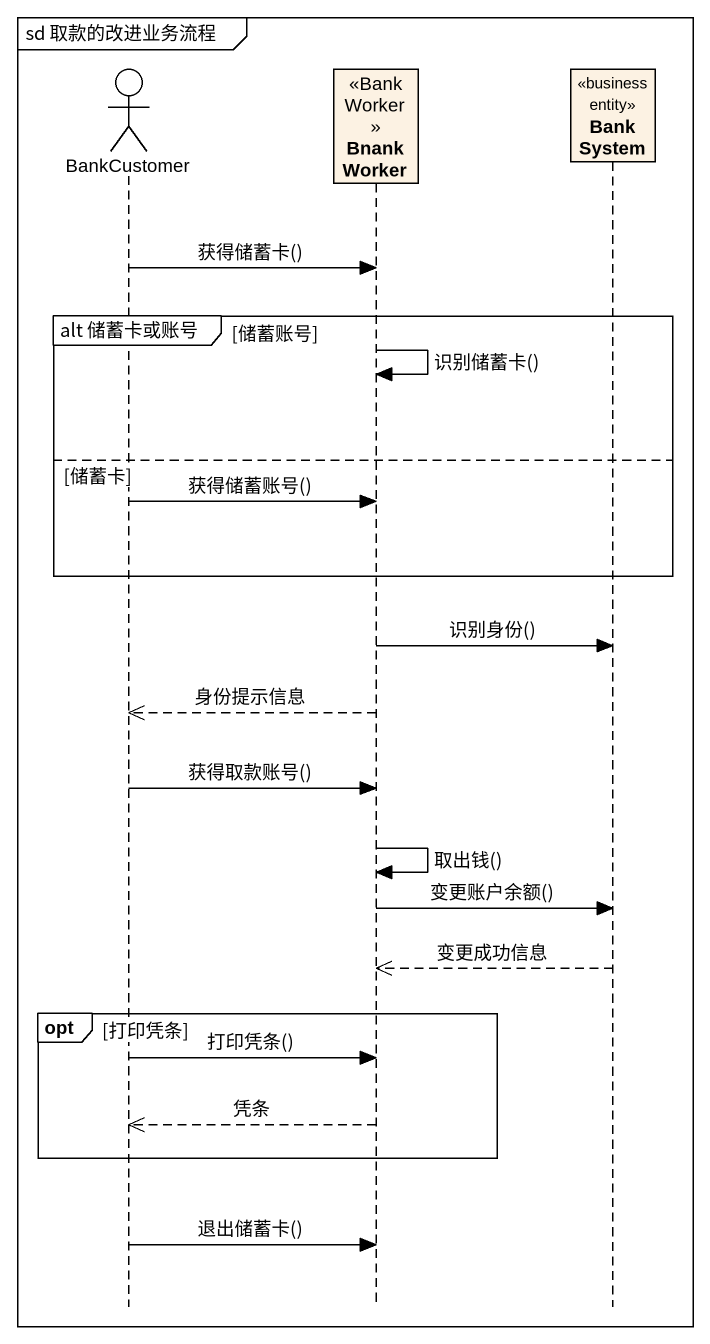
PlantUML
@startuml
mainframe sd 取款的改进业务流程
hide footbox
actor BankCustomer
participant BnankWorker <<BankWorker>>
participant BankSystem <<business entity>>

BankCustomer -> BnankWorker : 获得储蓄卡()
group alt 储蓄卡或账号 [储蓄账号]
  BnankWorker -> BnankWorker : 识别储蓄卡()
else 储蓄卡
  BankCustomer -> BnankWorker : 获得储蓄账号()
end
BnankWorker -> BankSystem : 识别身份()
BnankWorker -->> BankCustomer : 身份提示信息
BankCustomer -> BnankWorker : 获得取款账号()
BnankWorker -> BnankWorker : 取出钱()
BnankWorker -> BankSystem : 变更账户余额()
BankSystem -->> BnankWorker : 变更成功信息
opt 打印凭条
  BankCustomer -> BnankWorker : 打印凭条()
  BnankWorker -->> BankCustomer : 凭条
end
BankCustomer -> BnankWorker : 退出储蓄卡()
@enduml
